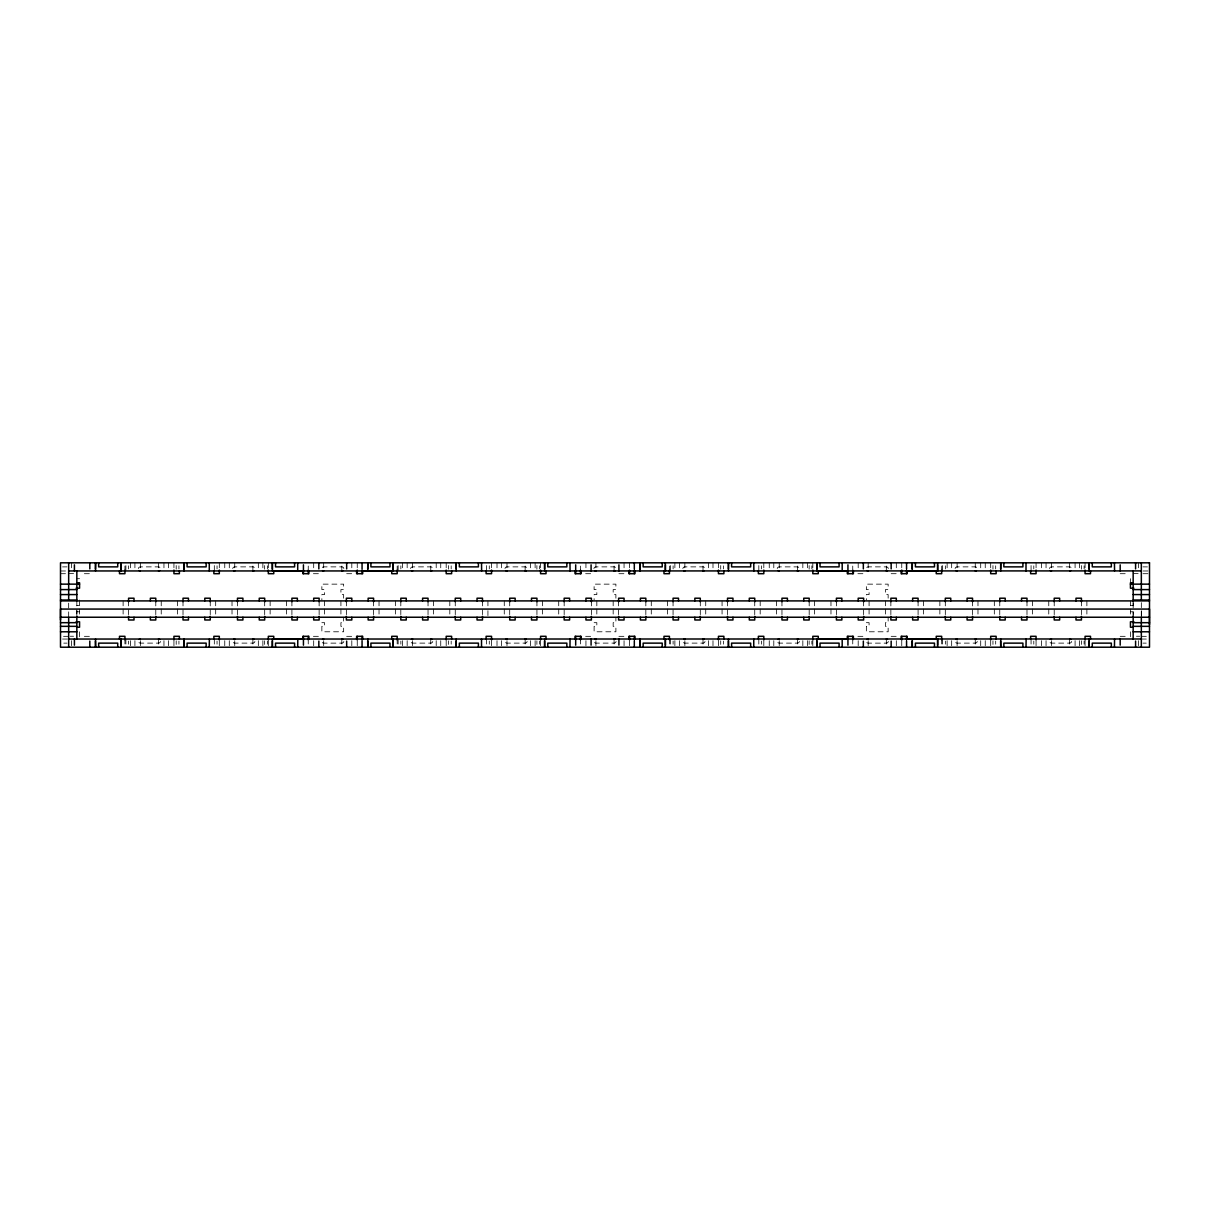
<?xml version="1.0" encoding="UTF-8"?>
<svg xmlns="http://www.w3.org/2000/svg" width="1210" height="1210" viewBox="0 0 1210 1210"><rect width="100%" height="100%" fill="white"/><g stroke="black" fill="none" stroke-linecap="round" stroke-linejoin="round"><path stroke-width="0.75" stroke-dasharray="5 3.75" d="M76.835 613.969L76.835 610.702M1130.442 605.802L1130.442 600.901M1133.165 617.236L1133.165 610.702M1133.165 605.802L1133.165 600.901M1141.332 615.603L1141.332 610.702M62.542 566.9L67.034 566.87M1142.966 566.87L1147.458 566.9M60.5 570.984L67.034 570.984M1142.966 570.984L1149.5 570.984M60.5 573.706L67.034 573.706M68.667 573.631L73.568 573.631M84.367 573.706L89.812 573.706M313.39 573.706L318.835 573.706M346.665 573.706L352.11 573.706M585.64 573.706L591.085 573.706M618.915 573.706L624.36 573.706M857.89 573.706L863.335 573.706M891.165 573.706L896.61 573.706M1120.188 573.706L1125.633 573.706M1133.165 573.631L1139.699 573.631M1142.966 573.706L1149.5 573.706M76.835 578.698L79.558 578.698M76.835 605.469L79.558 605.469M1130.442 605.469L1133.165 605.469M76.835 611.791L79.558 611.791M1130.442 611.791L1133.165 611.791M321.86 622.681L324.582 622.681L324.582 626.341L321.86 626.341L321.86 631.786L343.64 631.786L343.64 626.341L340.918 626.341L340.918 622.681L343.64 622.681L343.64 617.236M594.11 622.681L596.832 622.681L596.832 626.341L594.11 626.341L594.11 631.786L615.89 631.786L615.89 626.341L613.167 626.341L613.167 622.681L615.89 622.681L615.89 617.236M866.36 622.681L869.082 622.681L869.082 626.341L866.36 626.341L866.36 631.786L888.14 631.786L888.14 626.341L885.417 626.341L885.417 622.681L888.14 622.681L888.14 617.236M63.57 636.324L68.667 636.324M70.301 636.248L73.568 636.248M84.367 636.324L89.812 636.324M313.39 636.324L318.835 636.324M346.665 636.324L352.11 636.324M585.64 636.324L591.085 636.324M618.915 636.324L624.36 636.324M857.89 636.324L863.335 636.324M891.165 636.324L896.61 636.324M1120.188 636.324L1125.633 636.324M1136.432 636.248L1139.699 636.248M1141.332 636.324L1146.43 636.324M62.542 639.046L68.667 639.046M1141.332 639.046L1147.458 639.046M63.767 643.13L67.034 643.13M1142.966 643.13L1146.233 643.13M1141.332 602.625L1141.332 616.344M1138.61 562.786L1138.61 569.32M1138.61 640.68L1138.61 647.214M1133.165 603.109L1133.165 614.453M1130.442 578.698L1130.442 584.143M1130.442 609.069L1130.442 617.236M1130.442 631.786L1130.442 637.231M1086.882 600.901L1086.882 605.802M1086.882 609.069L1086.882 615.603M1085.067 562.786L1085.067 569.32M1085.067 640.68L1085.067 647.214M1084.115 565.841L1084.115 568.912M1084.115 641.088L1084.115 644.159M1081.392 565.584L1081.392 569.169M1081.438 600.901L1081.438 616.359M1081.392 640.831L1081.392 644.416M1079.622 562.786L1079.622 569.32M1079.622 640.68L1079.622 647.214M1075.085 562.786L1075.085 569.32M1075.085 640.68L1075.085 647.214M1069.64 562.786L1069.64 570.954M1069.64 639.046L1069.64 647.214M1054.212 600.901L1054.212 616.359M1051.49 562.786L1051.49 569.32M1051.49 640.68L1051.49 647.214M1048.767 600.901L1048.767 605.802M1048.767 609.069L1048.767 615.603M1046.045 562.786L1046.045 569.32M1046.045 640.68L1046.045 647.214M1041.507 562.786L1041.507 569.32M1041.507 640.68L1041.507 647.214M1036.062 562.786L1036.062 569.32M1036.062 640.68L1036.062 647.214M1033.794 565.841L1033.794 568.912M1033.794 641.088L1033.794 644.159M1032.432 600.901L1032.432 605.802M1032.432 609.069L1032.432 615.603M1031.071 565.584L1031.071 570.954M1031.071 639.046L1031.071 644.416M1026.987 600.901L1026.987 616.359M999.762 600.901L999.762 616.359M995.679 565.841L995.679 568.912M995.679 641.088L995.679 644.159M994.317 600.901L994.317 605.802M994.317 609.069L994.317 615.603M992.956 565.584L992.956 569.169M992.956 640.831L992.956 644.416M990.688 562.786L990.688 569.32M990.688 640.68L990.688 647.214M985.242 562.786L985.242 569.32M985.242 640.68L985.242 647.214M980.705 562.786L980.705 569.32M980.705 640.68L980.705 647.214M977.982 600.901L977.982 605.802M977.982 609.069L977.982 615.603M975.26 562.786L975.26 570.954M975.26 639.046L975.26 647.214M972.538 600.901L972.538 616.359M957.11 562.786L957.11 569.32M957.11 640.68L957.11 647.214M951.665 562.786L951.665 569.32M951.665 640.68L951.665 647.214M947.128 562.786L947.128 569.32M947.128 640.68L947.128 647.214M945.358 565.841L945.358 568.912M945.312 600.901L945.312 616.359M945.358 641.088L945.358 644.159M942.635 565.584L942.635 570.954M942.635 639.046L942.635 644.416M941.683 566.053L941.683 570.954M941.683 639.046L941.683 643.947M939.867 600.901L939.867 605.802M939.867 609.069L939.867 615.603M923.533 600.901L923.533 605.802M923.533 609.069L923.533 615.603M918.087 600.901L918.087 616.359M901.753 562.786L901.753 569.32M901.753 640.68L901.753 647.214M896.308 562.786L896.308 569.32M896.308 640.68L896.308 647.214M890.862 600.901L890.862 616.359M888.14 598.209L888.14 594.579L885.417 594.579L885.417 589.588L888.14 589.588L888.14 584.143L866.36 584.143L866.36 589.588L869.082 589.588L869.082 594.579L866.36 594.579L866.36 600.024M886.325 566.053L886.325 570.954M886.325 639.046L886.325 643.947M885.417 600.901L885.417 605.802M885.417 609.069L885.417 615.603M869.082 600.901L869.082 605.802M869.082 609.069L869.082 615.603M868.175 562.786L868.175 569.32M868.175 640.68L868.175 647.214M863.637 600.901L863.637 616.359M858.192 562.786L858.192 569.32M858.192 640.68L858.192 647.214M852.747 566.053L852.747 569.32M852.747 640.68L852.747 643.947M836.413 600.901L836.413 616.359M830.967 600.901L830.967 605.802M830.967 609.069L830.967 615.603M814.633 600.901L814.633 605.802M814.633 609.069L814.633 615.603M812.817 562.786L812.817 569.32M812.817 640.68L812.817 647.214M811.865 565.841L811.865 568.912M811.865 641.088L811.865 644.159M809.142 565.584L809.142 569.169M809.188 600.901L809.188 616.359M809.142 640.831L809.142 644.416M807.372 562.786L807.372 569.32M807.372 640.68L807.372 647.214M802.835 562.786L802.835 569.32M802.835 640.68L802.835 647.214M797.39 566.053L797.39 570.954M797.39 639.046L797.39 643.947M781.962 600.901L781.962 616.359M779.24 562.786L779.24 569.32M779.24 640.68L779.24 647.214M776.517 600.901L776.517 605.802M776.517 609.069L776.517 615.603M773.795 562.786L773.795 569.32M773.795 640.68L773.795 647.214M769.258 562.786L769.258 569.32M769.258 640.68L769.258 647.214M763.812 562.786L763.812 569.32M763.812 640.68L763.812 647.214M761.544 565.841L761.544 568.912M761.544 641.088L761.544 644.159M760.183 600.901L760.183 605.802M760.183 609.069L760.183 615.603M758.821 565.584L758.821 570.954M758.821 639.046L758.821 644.416M754.737 600.901L754.737 616.359M727.512 600.901L727.512 616.359M723.429 565.841L723.429 568.912M723.429 641.088L723.429 644.159M722.067 600.901L722.067 605.802M722.067 609.069L722.067 615.603M720.706 565.584L720.706 569.169M720.706 640.831L720.706 644.416M718.438 562.786L718.438 569.32M718.438 640.68L718.438 647.214M712.992 562.786L712.992 569.32M712.992 640.68L712.992 647.214M708.455 562.786L708.455 569.32M708.455 640.68L708.455 647.214M705.732 600.901L705.732 605.802M705.732 609.069L705.732 615.603M703.01 566.053L703.01 570.954M703.01 639.046L703.01 643.947M700.288 600.901L700.288 616.359M684.86 562.786L684.86 569.32M684.86 640.68L684.86 647.214M679.415 562.786L679.415 569.32M679.415 640.68L679.415 647.214M674.877 562.786L674.877 569.32M674.877 640.68L674.877 647.214M673.108 565.841L673.108 568.912M673.062 600.901L673.062 616.359M673.108 641.088L673.108 644.159M670.385 565.584L670.385 570.954M670.385 639.046L670.385 644.416M669.433 566.053L669.433 570.954M669.433 639.046L669.433 643.947M667.617 600.901L667.617 605.802M667.617 609.069L667.617 615.603M651.283 600.901L651.283 605.802M651.283 609.069L651.283 615.603M645.837 600.901L645.837 616.359M629.502 562.786L629.502 569.32M629.502 640.68L629.502 647.214M624.058 562.786L624.058 569.32M624.058 640.68L624.058 647.214M618.612 600.901L618.612 616.359M615.89 598.209L615.89 594.579L613.167 594.579L613.167 589.588L615.89 589.588L615.89 584.143L594.11 584.143L594.11 589.588L596.832 589.588L596.832 594.579L594.11 594.579L594.11 600.024M614.075 566.053L614.075 570.954M614.075 639.046L614.075 643.947M613.167 600.901L613.167 605.802M613.167 609.069L613.167 615.603M596.832 600.901L596.832 605.802M596.832 609.069L596.832 615.603M595.925 562.786L595.925 569.32M595.925 640.68L595.925 647.214M591.387 600.901L591.387 616.359M585.942 562.786L585.942 569.32M585.942 640.68L585.942 647.214M580.497 566.053L580.497 570.954M580.497 639.046L580.497 643.947M564.163 600.901L564.163 616.359M558.717 600.901L558.717 605.802M558.717 609.069L558.717 615.603M542.383 600.901L542.383 605.802M542.383 609.069L542.383 615.603M540.567 562.786L540.567 569.32M540.567 640.68L540.567 647.214M539.615 565.841L539.615 568.912M539.615 641.088L539.615 644.159M536.892 565.584L536.892 569.169M536.938 600.901L536.938 616.359M536.892 640.831L536.892 644.416M535.122 562.786L535.122 569.32M535.122 640.68L535.122 647.214M530.585 562.786L530.585 569.32M530.585 640.68L530.585 647.214M525.14 566.053L525.14 570.954M525.14 639.046L525.14 643.947M509.712 600.901L509.712 616.359M506.99 562.786L506.99 569.32M506.99 640.68L506.99 647.214M504.267 600.901L504.267 605.802M504.267 609.069L504.267 617.236M501.545 562.786L501.545 569.32M501.545 640.68L501.545 647.214M497.007 562.786L497.007 569.32M497.007 640.68L497.007 647.214M491.562 562.786L491.562 569.32M491.562 640.68L491.562 647.214M489.294 565.841L489.294 568.912M489.294 641.088L489.294 644.159M487.933 600.901L487.933 605.802M487.933 610.702L487.933 615.603M486.571 565.584L486.571 570.954M486.571 639.046L486.571 644.416M482.488 600.901L482.488 616.359M455.262 600.901L455.262 616.359M451.179 565.841L451.179 568.912M451.179 641.088L451.179 644.159M449.817 600.901L449.817 605.802M449.817 609.069L449.817 615.603M448.456 565.584L448.456 569.169M448.456 640.831L448.456 644.416M446.188 562.786L446.188 569.32M446.188 640.68L446.188 647.214M440.742 562.786L440.742 569.32M440.742 640.68L440.742 647.214M436.205 562.786L436.205 569.32M436.205 640.68L436.205 647.214M433.483 600.901L433.483 605.802M433.483 609.069L433.483 615.603M430.76 566.053L430.76 570.954M430.76 639.046L430.76 643.947M428.037 600.901L428.037 616.359M412.61 562.786L412.61 569.32M412.61 640.68L412.61 647.214M407.165 562.786L407.165 569.32M407.165 640.68L407.165 647.214M402.627 562.786L402.627 569.32M402.627 640.68L402.627 647.214M400.858 565.841L400.858 568.912M400.812 600.901L400.812 616.359M400.858 641.088L400.858 644.159M398.135 565.584L398.135 570.954M398.135 639.046L398.135 644.416M397.183 566.053L397.183 570.954M397.183 639.046L397.183 643.947M395.367 600.901L395.367 605.802M395.367 609.069L395.367 615.603M379.032 600.901L379.032 605.802M379.032 609.069L379.032 615.603M373.587 600.901L373.587 616.359M357.252 562.786L357.252 569.32M357.252 640.68L357.252 647.214M351.808 562.786L351.808 569.32M351.808 640.68L351.808 647.214M346.363 600.901L346.363 616.359M343.64 598.209L343.64 594.579L340.918 594.579L340.918 589.588L343.64 589.588L343.64 584.143L321.86 584.143L321.86 589.588L324.582 589.588L324.582 594.579L321.86 594.579L321.86 600.024M341.825 566.053L341.825 570.954M341.825 639.046L341.825 643.947M340.918 600.901L340.918 605.802M340.918 609.069L340.918 615.603M324.582 600.901L324.582 605.802M324.582 609.069L324.582 615.603M323.675 562.786L323.675 569.32M323.675 640.68L323.675 647.214M319.137 600.901L319.137 616.359M313.692 562.786L313.692 569.32M313.692 640.68L313.692 647.214M308.248 566.053L308.248 569.32M308.248 640.68L308.248 643.947M291.912 600.901L291.912 616.359M286.467 600.901L286.467 605.802M286.467 609.069L286.467 615.603M270.132 600.901L270.132 605.802M270.132 609.069L270.132 615.603M268.317 562.786L268.317 569.32M268.317 640.68L268.317 647.214M267.365 565.841L267.365 568.912M267.365 641.088L267.365 644.159M264.642 565.584L264.642 569.169M264.688 600.901L264.688 616.359M264.642 640.831L264.642 644.416M262.873 562.786L262.873 569.32M262.873 640.68L262.873 647.214M258.335 562.786L258.335 569.32M258.335 640.68L258.335 647.214M252.89 566.053L252.89 570.954M252.89 639.046L252.89 643.947M237.463 600.901L237.463 616.359M234.74 562.786L234.74 569.32M234.74 640.68L234.74 647.214M232.018 600.901L232.018 605.802M232.018 609.069L232.018 615.603M229.295 562.786L229.295 569.32M229.295 640.68L229.295 647.214M224.757 562.786L224.757 569.32M224.757 640.68L224.757 647.214M219.312 562.786L219.312 569.32M219.312 640.68L219.312 647.214M217.044 565.841L217.044 568.912M217.044 641.088L217.044 644.159M215.682 600.901L215.682 605.802M215.682 609.069L215.682 615.603M214.321 565.584L214.321 570.954M214.321 639.046L214.321 644.416M210.237 600.901L210.237 616.359M183.012 600.901L183.012 616.359M178.929 565.841L178.929 568.912M178.929 641.088L178.929 644.159M177.567 600.901L177.567 605.802M177.567 609.069L177.567 615.603M176.206 565.584L176.206 569.169M176.206 640.831L176.206 644.416M173.938 562.786L173.938 569.32M173.938 640.68L173.938 647.214M168.493 562.786L168.493 569.32M168.493 640.68L168.493 647.214M163.955 562.786L163.955 569.32M163.955 640.68L163.955 647.214M161.232 600.901L161.232 605.802M161.232 609.069L161.232 615.603M158.51 562.786L158.51 570.954M158.51 639.046L158.51 647.214M155.787 600.901L155.787 616.359M140.36 562.786L140.36 569.32M140.36 640.68L140.36 647.214M134.915 562.786L134.915 569.32M134.915 640.68L134.915 647.214M130.377 562.786L130.377 569.32M130.377 640.68L130.377 647.214M128.608 565.841L128.608 568.912M128.562 600.901L128.562 616.359M128.608 641.088L128.608 644.159M125.885 565.584L125.885 570.954M125.885 639.046L125.885 644.416M124.932 566.053L124.932 570.954M124.932 639.046L124.932 643.947M123.118 600.901L123.118 605.802M123.118 609.069L123.118 615.603M79.558 600.024L79.558 605.802M79.558 609.069L79.558 615.603M79.558 631.786L79.558 637.231M76.835 600.901L76.835 614.756M71.39 562.786L71.39 569.32M71.39 640.68L71.39 647.214M68.667 603.109L68.667 616.344M343.837 641.466A2.042 2.042 0 0 1 341.825 643.13L323.675 643.13A2.042 2.042 0 0 1 321.663 641.466M888.337 641.466A2.042 2.042 0 0 1 886.325 643.13L868.175 643.13A2.042 2.042 0 0 1 866.163 641.466M343.837 568.534A2.042 2.042 0 0 0 341.825 566.87L323.675 566.87A2.042 2.042 0 0 0 321.663 568.534M888.337 568.534A2.042 2.042 0 0 0 886.325 566.87L868.175 566.87A2.042 2.042 0 0 0 866.163 568.534M616.087 641.451A2.042 2.042 0 0 1 614.075 643.115L595.925 643.115A2.042 2.042 0 0 1 593.913 641.451M1071.652 641.451A2.042 2.042 0 0 1 1069.64 643.115L1051.49 643.115A2.042 2.042 0 0 1 1049.478 641.451M977.272 641.451A2.042 2.042 0 0 1 975.26 643.115L957.11 643.115A2.042 2.042 0 0 1 955.098 641.451M799.402 641.451A2.042 2.042 0 0 1 797.39 643.115L779.24 643.115A2.042 2.042 0 0 1 777.228 641.451M705.022 641.451A2.042 2.042 0 0 1 703.01 643.115L684.86 643.115A2.042 2.042 0 0 1 682.848 641.451M160.522 641.451A2.042 2.042 0 0 1 158.51 643.115L140.36 643.115A2.042 2.042 0 0 1 138.348 641.451M254.902 641.451A2.042 2.042 0 0 1 252.89 643.115L234.74 643.115A2.042 2.042 0 0 1 232.728 641.451M432.772 641.451A2.042 2.042 0 0 1 430.76 643.115L412.61 643.115A2.042 2.042 0 0 1 410.598 641.451M527.152 641.451A2.042 2.042 0 0 1 525.14 643.115L506.99 643.115A2.042 2.042 0 0 1 504.978 641.451M593.913 568.549A2.042 2.042 0 0 1 595.925 566.885L614.075 566.87A2.042 2.042 0 0 1 616.087 568.549M1049.478 568.549A2.042 2.042 0 0 1 1051.49 566.885L1069.64 566.87A2.042 2.042 0 0 1 1071.652 568.549M955.098 568.549A2.042 2.042 0 0 1 957.11 566.885L975.26 566.87A2.042 2.042 0 0 1 977.272 568.549M777.228 568.549A2.042 2.042 0 0 1 779.24 566.885L797.39 566.87A2.042 2.042 0 0 1 799.402 568.549M682.848 568.549A2.042 2.042 0 0 1 684.86 566.885L703.01 566.87A2.042 2.042 0 0 1 705.022 568.549M138.348 568.549A2.042 2.042 0 0 1 140.36 566.885L158.51 566.87A2.042 2.042 0 0 1 160.522 568.549M232.728 568.549A2.042 2.042 0 0 1 234.74 566.885L252.89 566.87A2.042 2.042 0 0 1 254.902 568.549M410.598 568.549A2.042 2.042 0 0 1 412.61 566.885L430.76 566.87A2.042 2.042 0 0 1 432.772 568.549M504.978 568.549A2.042 2.042 0 0 1 506.99 566.885L525.14 566.87A2.042 2.042 0 0 1 527.152 568.549"/><path stroke-width="1.5" d="M60.5 619.959L60.5 609.069L1149.5 609.069L1149.5 624.511M68.667 570.954L1141.332 570.908M76.835 582.766L79.558 582.766L79.558 588.211L76.094 588.211M1133.165 582.766L1130.442 582.766L1130.442 588.211L1133.906 588.211M60.5 584.143L79.558 584.143M1130.442 584.143L1149.5 584.143M60.5 589.588L76.835 589.588M1133.165 589.588L1149.5 589.588M60.5 594.579L76.835 594.579M1133.165 594.579L1149.5 594.579M60.5 600.024L76.835 600.024M1133.165 600.024L1149.5 600.024M60.5 600.901L1149.5 600.901M60.5 617.236L1149.5 617.236M76.094 621.789L79.558 621.789L79.558 627.234L76.835 627.234M1133.906 621.789L1130.442 621.789L1130.442 627.234L1133.165 627.234M60.5 622.681L76.835 622.681M1133.165 622.681L1149.5 622.681M60.5 626.341L76.835 626.341M1133.165 626.341L1149.5 626.341M60.5 631.786L76.835 631.786M1133.165 631.786L1149.5 631.786M68.667 639.046L1141.332 638.971M1141.332 562.786L1141.332 600.024M1141.332 617.236L1141.332 647.214M1135.585 562.786L1135.585 568.912M1135.585 641.088L1135.585 647.214M1133.165 570.908L1133.165 601.642M1133.165 615.905L1133.165 639.031M1120.188 564.828L1120.188 570.954M1120.188 639.046L1120.188 645.172M1114.44 562.786L1114.561 570.954M1114.561 639.046L1114.44 647.214M1111.34 562.786L1111.34 566.87L1092.282 566.87L1092.282 562.786M1111.34 647.214L1111.34 643.13L1092.282 643.13L1092.282 647.214M1090.513 570.969L1090.513 573.691L1085.067 573.691L1085.067 570.061M1090.513 639.031L1090.513 636.309L1085.067 636.309L1085.067 639.939M1089.166 562.786L1089.166 570.954M1089.166 639.046L1089.166 647.214M1089.06 562.786L1089.06 568.912M1089.06 641.088L1089.06 647.214M1081.438 601.839L1081.438 598.209L1075.992 598.209L1075.992 600.931M1081.438 616.359L1081.438 619.989L1075.992 619.989L1075.992 617.266M1059.658 600.931L1059.658 598.209L1054.212 598.209L1054.212 601.839M1059.658 617.266L1059.658 619.989L1054.212 619.989L1054.212 616.359M1036.062 570.061L1036.062 573.691L1030.617 573.691L1030.617 570.969M1036.062 639.939L1036.062 636.309L1030.617 636.309L1030.617 639.031M1026.987 601.839L1026.987 598.209L1021.542 598.209L1021.542 600.931M1026.987 616.359L1026.987 619.989L1021.542 619.989L1021.542 617.266M1026.004 562.786L1026.004 570.954M1026.125 639.046L1026.004 647.214M1022.904 562.786L1022.904 566.87L1003.846 566.87L1003.846 562.786M1022.904 647.214L1022.904 643.13L1003.846 643.13L1003.846 647.214M1005.207 600.931L1005.207 598.209L999.762 598.209L999.762 601.839M1005.207 617.266L1005.207 619.989L999.762 619.989L999.762 616.359M1000.731 570.954L1000.731 562.786L1000.625 568.912M1000.731 639.046L1000.731 647.214L1000.625 641.088M996.133 570.969L996.133 573.691L990.688 573.691L990.688 570.061M996.133 639.031L996.133 636.309L990.688 636.309L990.688 639.939M972.538 601.839L972.538 598.209L967.092 598.209L967.092 600.931M972.538 616.359L972.538 619.989L967.092 619.989L967.092 617.266M950.758 600.931L950.758 598.209L945.312 598.209L945.312 601.839M950.758 617.266L950.758 619.989L945.312 619.989L945.312 616.359M941.683 570.061L941.683 573.691L936.237 573.691L936.237 570.969L907.197 570.954L907.197 573.676L901.117 573.706L901.117 570.984M941.683 639.939L941.683 636.309L936.237 636.309L936.237 639.031L907.197 639.046L907.197 636.324L901.117 636.324L901.117 639.046M937.69 564.828L937.69 570.954M937.69 639.046L937.69 645.172M937.568 562.786L937.568 570.954M937.568 639.046L937.568 647.214M934.468 562.786L934.468 566.87L915.41 566.87L915.41 562.786M934.468 647.214L934.468 643.13L915.41 643.13L915.41 647.214M918.087 601.839L918.087 598.209L912.642 598.209L912.642 600.931M918.087 616.359L918.087 619.989L912.642 619.989L912.642 617.266M912.295 570.954L912.295 562.786L912.189 568.912M912.295 639.046L912.295 647.214L912.189 641.088M906.562 562.786L906.562 568.912M906.562 570.076L906.562 573.706M906.562 636.324L906.562 639.954M906.562 641.088L906.562 647.214M901.753 570.046L901.753 573.676M901.753 636.324L901.753 639.954M896.308 600.931L896.308 598.209L890.862 598.209L890.862 601.839M896.308 617.266L896.308 619.989L890.862 619.989L890.862 616.359M891.165 562.786L891.165 568.912M891.165 641.088L891.165 647.214M863.637 601.839L863.637 598.209L858.192 598.209L858.192 600.931M863.637 616.359L863.637 619.989L858.192 619.989L858.192 617.266M863.335 562.786L863.335 568.912M863.335 641.088L863.335 647.214M853.383 570.984L853.383 573.706L847.303 573.676L847.303 570.954L818.262 570.969L818.262 573.691L812.817 573.691L812.817 570.061M853.383 639.046L853.383 636.324L847.303 636.324L847.303 639.046L818.262 639.031L818.262 636.309L812.817 636.309L812.817 639.939M852.747 570.046L852.747 573.676M852.747 636.324L852.747 639.954M847.938 564.828L847.938 573.706M847.938 636.324L847.938 645.172M842.19 562.786L842.19 570.954M842.19 639.046L842.19 647.214M841.857 600.931L841.857 598.209L836.413 598.209L836.413 601.839M841.857 617.266L841.857 619.989L836.413 619.989L836.413 616.359M839.09 562.786L839.09 566.87L820.032 566.87L820.032 562.786M839.09 647.214L839.09 643.13L820.032 643.13L820.032 647.214M816.916 562.786L816.916 570.954M816.916 639.046L816.916 647.214M816.81 562.786L816.81 568.912M816.81 641.088L816.81 647.214M809.188 601.839L809.188 598.209L803.742 598.209L803.742 600.931M809.188 616.359L809.188 619.989L803.742 619.989L803.742 617.266M787.408 600.931L787.408 598.209L781.962 598.209L781.962 601.839M787.408 617.266L787.408 619.989L781.962 619.989L781.962 616.359M763.812 570.061L763.812 573.691L758.367 573.691L758.367 570.969M763.812 639.939L763.812 636.309L758.367 636.309L758.367 639.031M754.737 601.839L754.737 598.209L749.292 598.209L749.292 600.931M754.737 616.359L754.737 619.989L749.292 619.989L749.292 617.266M753.754 562.786L753.875 570.954M753.754 639.046L753.754 647.214M750.654 562.786L750.654 566.87L731.596 566.87L731.596 562.786M750.654 647.214L750.654 643.13L731.596 643.13L731.596 647.214M732.957 600.931L732.957 598.209L727.512 598.209L727.512 601.839M732.957 617.266L732.957 619.989L727.512 619.989L727.512 616.359M728.481 570.954L728.481 562.786L728.375 568.912M728.481 639.046L728.481 647.214L728.375 641.088M723.883 570.969L723.883 573.691L718.438 573.691L718.438 570.061M723.883 639.031L723.883 636.309L718.438 636.309L718.438 639.939M700.288 601.839L700.288 598.209L694.842 598.209L694.842 600.931M700.288 616.359L700.288 619.989L694.842 619.989L694.842 617.266M678.508 600.931L678.508 598.209L673.062 598.209L673.062 601.839M678.508 617.266L678.508 619.989L673.062 619.989L673.062 616.359M669.433 570.061L669.433 573.691L663.987 573.691L663.987 570.969M669.433 639.939L669.433 636.309L663.987 636.309L663.987 639.031M665.439 564.828L665.439 570.954M665.439 639.046L665.439 645.172M665.318 562.786L665.318 570.954M665.318 639.046L665.318 647.214M662.218 562.786L662.218 566.87L643.16 566.87L643.16 562.786M662.218 647.214L662.218 643.13L643.16 643.13L643.16 647.214M645.837 601.839L645.837 598.209L640.392 598.209L640.392 600.931M645.837 616.359L645.837 619.989L640.392 619.989L640.392 617.266M640.045 570.954L640.045 562.786L639.939 568.912M640.045 639.046L640.045 647.214L639.939 641.088M634.947 570.969L634.947 573.691L628.867 573.706L628.867 570.984M634.947 639.031L634.947 636.309L628.867 636.324L628.867 639.046M634.312 562.786L634.312 568.912M634.312 570.076L634.312 573.706M634.312 636.324L634.312 639.954M634.312 641.088L634.312 647.214M629.502 570.061L629.502 573.691M629.502 636.309L629.502 639.939M624.058 600.931L624.058 598.209L618.612 598.209L618.612 601.839M624.058 617.266L624.058 619.989L618.612 619.989L618.612 616.359M618.915 564.828L618.915 570.954M618.915 639.046L618.915 645.172M591.387 601.839L591.387 598.209L585.942 598.209L585.942 600.931M591.387 616.359L591.387 619.989L585.942 619.989L585.942 617.266M591.085 564.828L591.085 570.954M591.085 639.046L591.085 645.172M581.133 570.984L581.133 573.706L575.053 573.691L575.053 570.969M581.133 639.046L581.133 636.324L575.053 636.309L575.053 639.031M580.497 570.061L580.497 573.691M580.497 636.309L580.497 639.939M575.688 564.828L575.688 573.706M575.688 636.324L575.688 645.172M569.955 562.786L570.061 570.954M570.061 639.046L569.955 647.214M569.608 600.931L569.608 598.209L564.163 598.209L564.163 601.839M569.608 617.266L569.608 619.989L564.163 619.989L564.163 616.359M566.84 562.786L566.84 566.87L547.782 566.87L547.782 562.786M566.84 647.214L566.84 643.13L547.782 643.13L547.782 647.214M546.012 570.969L546.012 573.691L540.567 573.691L540.567 570.061M546.012 639.031L546.012 636.309L540.567 636.309L540.567 639.939M544.682 562.786L544.682 570.954M544.682 639.046L544.682 647.214M544.561 562.786L544.561 568.912M544.561 641.088L544.561 647.214M536.938 601.839L536.938 598.209L531.492 598.209L531.492 600.931M536.938 616.359L536.938 619.989L531.492 619.989L531.492 617.266M515.158 600.931L515.158 598.209L509.712 598.209L509.712 601.839M515.158 617.266L515.158 619.989L509.712 619.989L509.712 616.359M491.562 570.061L491.562 573.691L486.117 573.691L486.117 570.969M491.562 639.939L491.562 636.309L486.117 636.309L486.117 639.031M482.488 601.839L482.488 598.209L477.042 598.209L477.042 600.931M482.488 616.359L482.488 619.989L477.042 619.989L477.042 617.266M481.519 562.786L481.625 570.954M481.519 639.046L481.519 647.214M478.404 562.786L478.404 566.87L459.346 566.87L459.346 562.786M478.404 647.214L478.404 643.13L459.346 643.13L459.346 647.214M460.708 600.931L460.708 598.209L455.262 598.209L455.262 601.839M460.708 617.266L460.708 619.989L455.262 619.989L455.262 616.359M456.246 570.954L456.246 562.786L456.125 568.912M456.246 639.046L456.246 647.214L456.125 641.088M451.632 570.969L451.632 573.691L446.188 573.691L446.188 570.061M451.632 639.031L451.632 636.309L446.188 636.309L446.188 639.939M428.037 601.839L428.037 598.209L422.592 598.209L422.592 600.931M428.037 616.359L428.037 619.989L422.592 619.989L422.592 617.266M406.258 600.931L406.258 598.209L400.812 598.209L400.812 601.839M406.258 617.266L406.258 619.989L400.812 619.989L400.812 616.359M397.183 570.061L397.183 573.691L391.738 573.691L391.738 570.969L362.697 570.954L362.697 573.676L356.617 573.706L356.617 570.984M397.183 639.939L397.183 636.309L391.738 636.309L391.738 639.031M393.189 564.828L393.189 570.954M393.189 639.046L393.189 645.172M393.084 562.786L393.084 570.954M393.084 639.046L393.084 647.214M389.968 562.786L389.968 566.87L370.91 566.87L370.91 562.786M389.968 647.214L389.968 643.13L370.91 643.13L370.91 647.214M373.587 601.839L373.587 598.209L368.142 598.209L368.142 600.931M373.587 616.359L373.587 619.989L368.142 619.989L368.142 617.266M367.81 570.954L367.81 562.786L367.689 568.912M367.81 639.046L367.81 647.214L367.689 641.088M362.697 639.046L362.697 636.324L356.617 636.324L356.617 639.046M362.062 562.786L362.062 568.912M362.062 570.076L362.062 573.706M362.062 636.324L362.062 639.954M362.062 641.088L362.062 647.214M357.252 570.046L357.252 573.676M357.252 636.324L357.252 639.954M351.808 600.931L351.808 598.209L346.363 598.209L346.363 601.839M351.808 617.266L351.808 619.989L346.363 619.989L346.363 616.359M346.665 562.786L346.665 568.912M346.665 641.088L346.665 647.214M319.137 601.839L319.137 598.209L313.692 598.209L313.692 600.931M319.137 616.359L319.137 619.989L313.692 619.989L313.692 617.266M318.835 562.786L318.835 568.912M318.835 641.088L318.835 647.214M308.883 570.984L308.883 573.706L302.802 573.676L302.802 570.954L273.762 570.969L273.762 573.691L268.317 573.691L268.317 570.061M308.883 639.046L308.883 636.324L302.802 636.324L302.802 639.046L273.762 639.031L273.762 636.309L268.317 636.309L268.317 639.939M308.248 570.046L308.248 573.676M308.248 636.324L308.248 639.954M303.438 564.828L303.438 573.706M303.438 636.324L303.438 645.172M297.705 562.786L297.705 570.954M297.811 639.046L297.705 647.214M297.357 600.931L297.357 598.209L291.912 598.209L291.912 601.839M297.357 617.266L297.357 619.989L291.912 619.989L291.912 616.359M294.59 562.786L294.59 566.87L275.532 566.87L275.532 562.786M294.59 647.214L294.59 643.13L275.532 643.13L275.532 647.214M272.431 562.786L272.431 570.954M272.431 639.046L272.431 647.214M272.31 562.786L272.31 568.912M272.31 641.088L272.31 647.214M264.688 601.839L264.688 598.209L259.243 598.209L259.243 600.931M264.688 616.359L264.688 619.989L259.243 619.989L259.243 617.266M242.907 600.931L242.907 598.209L237.463 598.209L237.463 601.839M242.907 617.266L242.907 619.989L237.463 619.989L237.463 616.359M219.312 570.061L219.312 573.691L213.868 573.691L213.868 570.969M219.312 639.939L219.312 636.309L213.868 636.309L213.868 639.031M210.237 601.839L210.237 598.209L204.792 598.209L204.792 600.931M210.237 616.359L210.237 619.989L204.792 619.989L204.792 617.266M209.27 562.786L209.27 570.954M209.375 639.046L209.27 647.214M206.154 562.786L206.154 566.87L187.096 566.87L187.096 562.786M206.154 647.214L206.154 643.13L187.096 643.13L187.096 647.214M188.457 600.931L188.457 598.209L183.012 598.209L183.012 601.839M188.457 617.266L188.457 619.989L183.012 619.989L183.012 616.359M183.996 570.954L183.996 562.786L183.875 568.912M183.996 639.046L183.996 647.214L183.875 641.088M179.382 570.969L179.382 573.691L173.938 573.691L173.938 570.061M179.382 639.031L179.382 636.309L173.938 636.309L173.938 639.939M155.787 601.839L155.787 598.209L150.343 598.209L150.343 600.931M155.787 616.359L155.787 619.989L150.343 619.989L150.343 617.266M134.007 600.931L134.007 598.209L128.562 598.209L128.562 601.839M134.007 617.266L134.007 619.989L128.562 619.989L128.562 616.359M124.932 570.061L124.932 573.691L119.487 573.691L119.487 570.969M124.932 639.939L124.932 636.309L119.487 636.309L119.487 639.031M120.939 564.828L120.939 570.954M120.939 639.046L120.939 645.172M120.834 562.786L120.834 570.954M120.834 639.046L120.834 647.214M117.718 562.786L117.718 566.87L98.66 566.87L98.66 562.786M117.718 647.214L117.718 643.13L98.66 643.13L98.66 647.214M95.56 570.954L95.56 562.786L95.439 568.912M95.56 639.046L95.56 647.214L95.439 641.088M89.812 562.786L89.812 568.912M89.812 641.088L89.812 647.214M76.835 570.908L76.835 600.901M76.835 615.905L76.835 639.031M74.415 564.828L74.415 570.954M74.415 639.046L74.415 645.172M68.667 562.786L68.667 600.024M68.667 617.236L68.667 647.214M614.075 639.031A2.042 2.042 0 0 1 615.194 639.364M594.806 639.364A2.042 2.042 0 0 1 595.925 639.031M1069.64 639.031A2.042 2.042 0 0 1 1070.759 639.364M1050.371 639.364A2.042 2.042 0 0 1 1051.49 639.031M975.26 639.031A2.042 2.042 0 0 1 976.379 639.364M955.991 639.364A2.042 2.042 0 0 1 957.11 639.031M797.39 639.031A2.042 2.042 0 0 1 798.509 639.364M778.121 639.364A2.042 2.042 0 0 1 779.24 639.031M703.01 639.031A2.042 2.042 0 0 1 704.129 639.364M683.741 639.364A2.042 2.042 0 0 1 684.86 639.031M886.325 639.046A2.042 2.042 0 0 1 887.444 639.379M867.056 639.379A2.042 2.042 0 0 1 868.175 639.046M158.51 639.031A2.042 2.042 0 0 1 159.629 639.364M139.241 639.364A2.042 2.042 0 0 1 140.36 639.031M252.89 639.031A2.042 2.042 0 0 1 254.009 639.364M233.621 639.364A2.042 2.042 0 0 1 234.74 639.031M430.76 639.031A2.042 2.042 0 0 1 431.879 639.364M411.491 639.364A2.042 2.042 0 0 1 412.61 639.031M525.14 639.031A2.042 2.042 0 0 1 526.259 639.364M505.871 639.364A2.042 2.042 0 0 1 506.99 639.031M341.825 639.046A2.042 2.042 0 0 1 342.944 639.379M322.556 639.379A2.042 2.042 0 0 1 323.675 639.046M595.925 570.969A2.042 2.042 0 0 1 594.806 570.636M615.194 570.636A2.042 2.042 0 0 1 614.075 570.969M1051.49 570.969A2.042 2.042 0 0 1 1050.371 570.636M1070.759 570.636A2.042 2.042 0 0 1 1069.64 570.969M957.11 570.969A2.042 2.042 0 0 1 955.991 570.636M976.379 570.636A2.042 2.042 0 0 1 975.26 570.969M779.24 570.969A2.042 2.042 0 0 1 778.121 570.636M798.509 570.636A2.042 2.042 0 0 1 797.39 570.969M684.86 570.969A2.042 2.042 0 0 1 683.741 570.636M704.129 570.636A2.042 2.042 0 0 1 703.01 570.969M868.175 570.954A2.042 2.042 0 0 1 867.056 570.621M887.444 570.621A2.042 2.042 0 0 1 886.325 570.954M140.36 570.969A2.042 2.042 0 0 1 139.241 570.636M159.629 570.636A2.042 2.042 0 0 1 158.51 570.969M234.74 570.969A2.042 2.042 0 0 1 233.621 570.636M254.009 570.636A2.042 2.042 0 0 1 252.89 570.969M412.61 570.969A2.042 2.042 0 0 1 411.491 570.636M431.879 570.636A2.042 2.042 0 0 1 430.76 570.969M506.99 570.969A2.042 2.042 0 0 1 505.871 570.636M526.259 570.636A2.042 2.042 0 0 1 525.14 570.969M323.675 570.954A2.042 2.042 0 0 1 322.556 570.621M342.944 570.621A2.042 2.042 0 0 1 341.825 570.954M1149.5 562.816L60.5 562.816L60.5 647.214L1149.5 647.214L1149.5 562.786"/></g></svg>
